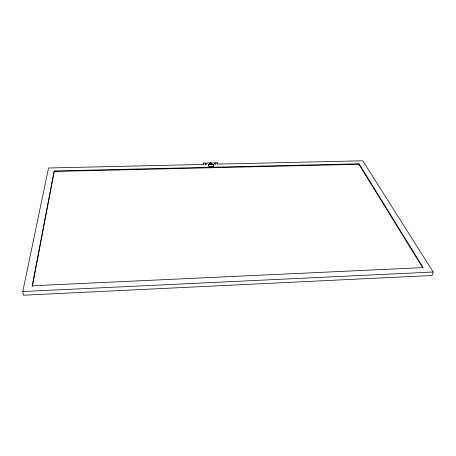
<?xml version="1.0" encoding="UTF-8"?>
<svg xmlns="http://www.w3.org/2000/svg" width="456" height="456" viewBox="0 0 456 456"><rect width="100%" height="100%" fill="white"/><g stroke="black" fill="none" stroke-linecap="round" stroke-linejoin="round"><path stroke-width="0.68" d="M203.359 164.975L203.422 163.117L217.54 162.798L217.854 164.114L362.782 160.791L433.2 272.015L432.145 275.475L23.461 295.209L22.8 291.526L48.524 167.996L203.69 164.439L203.422 163.117M217.483 164.035L217.54 162.798M32.239 285.787L54.247 170.954L358.992 163.772L423.157 267.609L32.239 285.787L32.342 286.396L54.247 170.954M422.986 268.191L358.889 164.28L358.992 163.772M22.8 291.526L433.2 272.015M54.315 171.49L358.889 164.28M208.911 164.593A2.759 1.368 2.4 0 0 208.535 164.884L208.335 165.22A2.759 1.368 2.4 0 0 211.362 166.885A2.759 1.368 2.4 0 0 213.619 165.095L213.271 164.776A2.759 1.368 2.4 0 0 212.775 164.502M209.429 164.359A2.759 1.368 2.4 0 1 212.16 164.297M210.963 163.185A0.633 0.308 2.4 0 1 210.946 163.681A0.633 0.308 2.4 0 1 209.982 163.51A0.633 0.308 2.4 0 1 210.501 163.105M208.54 164.719L208.341 165.055A2.759 1.368 2.4 0 0 211.367 166.725A2.759 1.368 2.4 0 0 213.63 164.935L213.277 164.61A2.759 1.368 2.4 0 0 208.54 164.719M205.354 164.166A0.633 0.314 2.2 0 0 206.374 164A0.633 0.314 2.2 0 0 205.525 163.636A0.633 0.314 2.2 0 0 205.354 164.166M205.36 164A0.633 0.314 2.2 0 0 206.38 163.835A0.633 0.314 2.2 0 0 205.531 163.47A0.633 0.314 2.2 0 0 205.36 164M214.981 163.943A0.633 0.314 2.6 0 0 215.996 163.778A0.633 0.314 2.6 0 0 215.141 163.413A0.633 0.314 2.6 0 0 214.981 163.943M214.993 163.784A0.633 0.314 2.6 0 0 216.001 163.618A0.633 0.314 2.6 0 0 215.146 163.254A0.633 0.314 2.6 0 0 214.993 163.784M210.182 163.487A0.633 0.308 2.4 0 0 211.202 163.322A0.633 0.308 2.4 0 0 210.347 162.957A0.633 0.308 2.4 0 0 210.182 163.487"/></g></svg>
